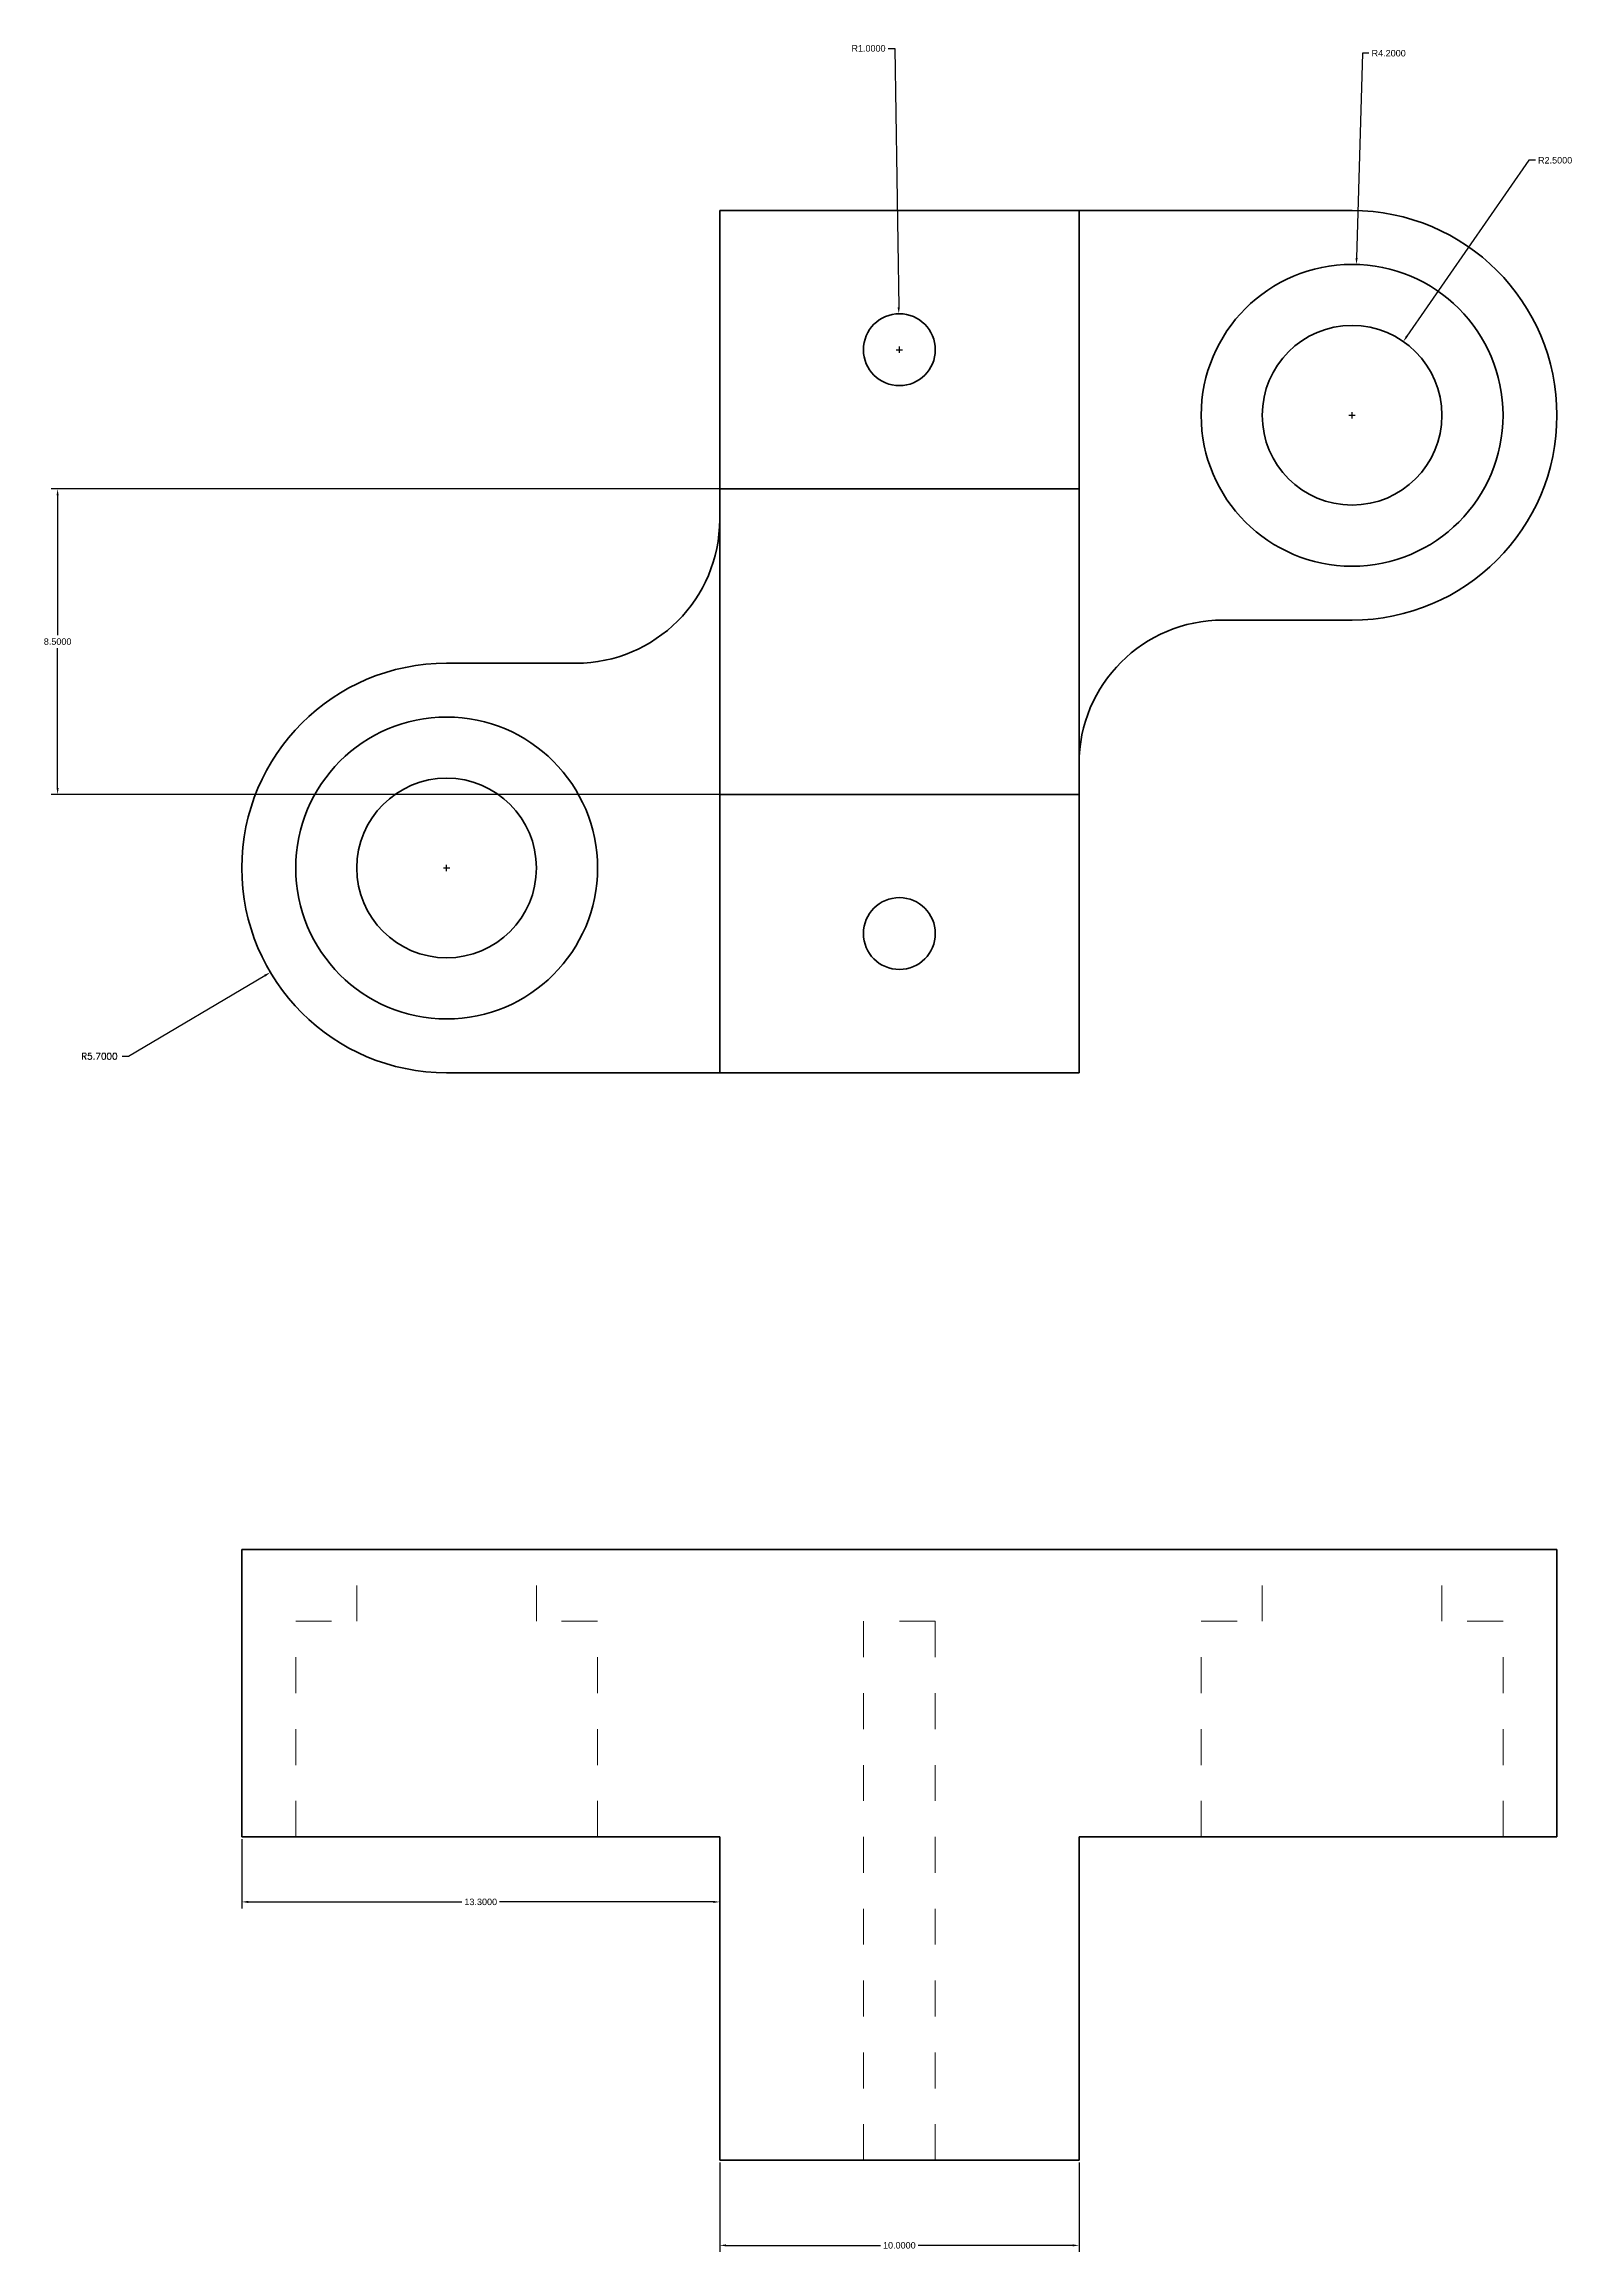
# Model space of a CAD drawing. Header units: millimetres. Extents: x 1230.1 to 1306.8, y 4980.6 to 5042.1.
# Drawn here: x 1230.1 to 1272.7, y 4980.6 to 5042.1 of the extents above; entities that cross this region are included whole.
import ezdxf

# ---------------------------------------------------------------- set-up
doc = ezdxf.new("R2010")
doc.units = ezdxf.units.MM
doc.linetypes.add('JIS_02_1.0', pattern=[2, 1, -1])
for name, color, linetype, lineweight in [('Capa1', 240, 'Continuous', 35), ('COTAS', 4, 'Continuous', 18), ('OCULTAS', 94, 'JIS_02_1.0', 9)]:
    doc.layers.add(name, color=color, linetype=linetype, lineweight=lineweight)
doc.styles.get("Standard").update_dxf_attribs({"font": 'arial.ttf'})
doc.dimstyles.get("Standard").update_dxf_attribs({"dimtxt": 0.18, "dimasz": 0.18, "dimexe": 0.18, "dimexo": 0.0625, "dimgap": 0.09, "dimtad": 0, "dimtih": 1, "dimtoh": 1, "dimdec": 4, "dimzin": 0, "dimdsep": 46, "dimtxsty": 'Standard', "dimcen": 0.09, "dimadec": 0, "dimazin": 0, "dimtfac": 1, "dimtdec": 4, "dimtofl": 0, "dimtmove": 0, "dimatfit": 3, "dimfxl": 1, "dimtolj": 1, "dimtzin": 0, "dimarcsym": 0})

# ---------------------------------------------------------------- blocks, each defined once
blk = doc.blocks.new('*D4')
at = {"layer": 'COTAS', "color": 0, "lineweight": -2, "transparency": 16777216}
for p, q in [((1248.943, 4983.094), (1248.943, 4980.607)), ((1258.943, 4983.094), (1258.943, 4980.607)), ((1249.123, 4980.787), (1253.419, 4980.787)), ((1258.763, 4980.787), (1254.468, 4980.787))]:
    blk.add_line(p, q, dxfattribs=at)
at = {"layer": 'COTAS', "color": 0, "transparency": 16777216}
for points in [[(1249.123, 4980.817), (1249.123, 4980.757), (1248.943, 4980.787)], [(1258.763, 4980.817), (1258.763, 4980.757), (1258.943, 4980.787)]]:
    blk.add_solid(points, dxfattribs=at)
at = {"layer": 'Defpoints', "color": 0, "transparency": 16777216}
for p in [(1248.943, 4983.157), (1258.943, 4983.157), (1258.943, 4980.787)]:
    blk.add_point(p, dxfattribs=at)
at = {"layer": 'COTAS', "color": 0, "transparency": 16777216, "insert": (1253.943, 4980.787), "char_height": 0.18, "attachment_point": 5}
blk.add_mtext('\\A1;10.0000', dxfattribs=at)
blk = doc.blocks.new('*D6')
at = {"layer": 'COTAS', "color": 0, "lineweight": -2, "transparency": 16777216}
for p, q in [((1235.643, 4992.094), (1235.643, 4990.166)), ((1248.943, 4992.094), (1248.943, 4990.166)), ((1235.823, 4990.346), (1241.769, 4990.346)), ((1248.763, 4990.346), (1242.818, 4990.346))]:
    blk.add_line(p, q, dxfattribs=at)
at = {"layer": 'COTAS', "color": 0, "transparency": 16777216}
for points in [[(1235.823, 4990.376), (1235.823, 4990.316), (1235.643, 4990.346)], [(1248.763, 4990.376), (1248.763, 4990.316), (1248.943, 4990.346)]]:
    blk.add_solid(points, dxfattribs=at)
at = {"layer": 'Defpoints', "color": 0, "transparency": 16777216}
for p in [(1235.643, 4992.157), (1248.943, 4992.157), (1248.943, 4990.346)]:
    blk.add_point(p, dxfattribs=at)
at = {"layer": 'COTAS', "color": 0, "transparency": 16777216, "insert": (1242.293, 4990.346), "char_height": 0.18, "attachment_point": 5}
blk.add_mtext('\\A1;13.3000', dxfattribs=at)
blk = doc.blocks.new('*D12')
at = {"layer": 'COTAS', "color": 0, "lineweight": -2, "transparency": 16777216}
for p, q in [((1253.635, 5041.936), (1253.815, 5041.936)), ((1253.815, 5041.936), (1253.925, 5034.729)), ((1253.853, 5033.549), (1254.033, 5033.549)), ((1253.943, 5033.459), (1253.943, 5033.639))]:
    blk.add_line(p, q, dxfattribs=at)
at = {"layer": 'COTAS', "color": 0, "transparency": 16777216}
blk.add_solid([(1253.955, 5034.729), (1253.895, 5034.728), (1253.928, 5034.549)], dxfattribs=at)
at = {"layer": 'Defpoints', "color": 0, "transparency": 16777216}
for p in [(1253.928, 5034.549), (1253.943, 5033.549)]:
    blk.add_point(p, dxfattribs=at)
at = {"layer": 'COTAS', "color": 0, "transparency": 16777216, "insert": (1253.085, 5041.936), "char_height": 0.18, "width": 0.94048, "attachment_point": 5}
blk.add_mtext('\\A1;R1.0000', dxfattribs=at)
blk = doc.blocks.new('*D13')
at = {"layer": 'COTAS', "color": 0, "lineweight": -2, "transparency": 16777216}
for p, q in [((1271.464, 5038.821), (1268.07, 5033.926)), ((1271.644, 5038.821), (1271.464, 5038.821)), ((1266.453, 5031.724), (1266.633, 5031.724)), ((1266.543, 5031.634), (1266.543, 5031.814))]:
    blk.add_line(p, q, dxfattribs=at)
at = {"layer": 'COTAS', "color": 0, "transparency": 16777216}
blk.add_solid([(1268.046, 5033.943), (1268.095, 5033.909), (1267.968, 5033.778)], dxfattribs=at)
at = {"layer": 'Defpoints', "color": 0, "transparency": 16777216}
for p in [(1267.968, 5033.778), (1266.543, 5031.724)]:
    blk.add_point(p, dxfattribs=at)
at = {"layer": 'COTAS', "color": 0, "transparency": 16777216, "insert": (1272.194, 5038.821), "char_height": 0.18, "attachment_point": 5}
blk.add_mtext('\\A1;R2.5000', dxfattribs=at)
blk = doc.blocks.new('*D14')
at = {"layer": 'COTAS', "color": 0, "lineweight": -2, "transparency": 16777216}
for p, q in [((1266.831, 5041.801), (1266.669, 5036.102)), ((1267.011, 5041.801), (1266.831, 5041.801)), ((1266.453, 5031.724), (1266.633, 5031.724)), ((1266.543, 5031.634), (1266.543, 5031.814))]:
    blk.add_line(p, q, dxfattribs=at)
at = {"layer": 'COTAS', "color": 0, "transparency": 16777216}
blk.add_solid([(1266.639, 5036.103), (1266.699, 5036.101), (1266.663, 5035.922)], dxfattribs=at)
at = {"layer": 'Defpoints', "color": 0, "transparency": 16777216}
for p in [(1266.663, 5035.922), (1266.543, 5031.724)]:
    blk.add_point(p, dxfattribs=at)
at = {"layer": 'COTAS', "color": 0, "transparency": 16777216, "insert": (1267.561, 5041.801), "char_height": 0.18, "attachment_point": 5}
blk.add_mtext('\\A1;R4.2000', dxfattribs=at)
blk = doc.blocks.new('*D15')
at = {"layer": 'COTAS', "color": 0, "lineweight": -2, "transparency": 16777216}
for p, q in [((1241.253, 5019.124), (1241.433, 5019.124)), ((1241.343, 5019.034), (1241.343, 5019.214)), ((1232.494, 5013.884), (1236.284, 5016.128)), ((1232.314, 5013.884), (1232.494, 5013.884))]:
    blk.add_line(p, q, dxfattribs=at)
at = {"layer": 'COTAS', "color": 0, "transparency": 16777216}
blk.add_solid([(1236.269, 5016.154), (1236.299, 5016.102), (1236.439, 5016.219)], dxfattribs=at)
at = {"layer": 'Defpoints', "color": 0, "transparency": 16777216}
for p in [(1241.343, 5019.124), (1236.439, 5016.219)]:
    blk.add_point(p, dxfattribs=at)
at = {"layer": 'COTAS', "color": 0, "transparency": 16777216, "insert": (1231.68, 5013.884), "char_height": 0.18, "attachment_point": 5}
blk.add_mtext('\\A1;{\\Fcomplex|c0;R5.7000}', dxfattribs=at)
blk = doc.blocks.new('*D17')
at = {"layer": 'COTAS', "color": 0, "lineweight": -2, "transparency": 16777216}
for p, q in [((1253.881, 5029.674), (1230.337, 5029.674)), ((1230.517, 5029.494), (1230.517, 5025.606)), ((1230.517, 5021.354), (1230.517, 5025.242)), ((1253.881, 5021.174), (1230.337, 5021.174))]:
    blk.add_line(p, q, dxfattribs=at)
at = {"layer": 'COTAS', "color": 0, "transparency": 16777216}
for points in [[(1230.487, 5029.494), (1230.547, 5029.494), (1230.517, 5029.674)], [(1230.487, 5021.354), (1230.547, 5021.354), (1230.517, 5021.174)]]:
    blk.add_solid(points, dxfattribs=at)
at = {"layer": 'Defpoints', "color": 0, "transparency": 16777216}
for p in [(1253.943, 5029.674), (1230.517, 5021.174), (1253.943, 5021.174)]:
    blk.add_point(p, dxfattribs=at)
at = {"layer": 'COTAS', "color": 0, "transparency": 16777216, "insert": (1230.517, 5025.424), "char_height": 0.18, "attachment_point": 5}
blk.add_mtext('\\A1;8.5000', dxfattribs=at)

msp = doc.modelspace()

# ---------------------------------------------------------------- linework, layer by layer
at = {"layer": 'Capa1'}
for p, q in [((1258.94335, 5037.42393), (1248.94335, 5037.42393)), ((1248.94335, 5037.42393), (1248.94335, 5013.42393)), ((1258.94335, 5013.42393), (1258.94335, 5037.42393)), ((1258.94335, 5037.42393), (1266.54335, 5037.42393)), ((1258.94335, 5029.67393), (1258.94335, 5033.54893)), ((1258.94335, 5029.67393), (1248.94335, 5029.67393)), ((1258.94335, 5021.17393), (1258.94335, 5029.67393)), ((1262.94335, 5026.02393), (1266.54335, 5026.02393)), ((1244.94335, 5024.82393), (1241.34335, 5024.82393)), ((1258.94335, 5021.17393), (1258.94335, 5022.02393)), ((1248.94335, 5013.42393), (1248.94335, 5021.17393)), ((1248.94335, 5021.17393), (1258.94335, 5021.17393)), ((1248.94335, 5013.42393), (1241.34335, 5013.42393)), ((1248.94335, 5013.42393), (1258.94335, 5013.42393)), ((1272.24335, 5000.15682), (1235.64335, 5000.15682)), ((1235.64335, 5000.15682), (1235.64335, 4992.15682)), ((1272.24335, 5000.15682), (1272.24335, 4992.15682)), ((1248.94335, 4992.15682), (1235.64335, 4992.15682)), ((1248.94335, 4983.15682), (1248.94335, 4992.15682)), ((1272.24335, 4992.15682), (1258.94335, 4992.15682)), ((1258.94335, 4992.15682), (1258.94335, 4983.15682)), ((1258.94335, 4983.15682), (1248.94335, 4983.15682))]:
    msp.add_line(p, q, dxfattribs=at)
for centre, radius in [((1266.54335, 5031.72393), 4.2), ((1253.94335, 5033.54893), 1), ((1266.54335, 5031.72393), 2.5), ((1241.34335, 5019.12393), 4.2), ((1241.34335, 5019.12393), 2.5), ((1253.94335, 5017.29893), 1)]:
    msp.add_circle(centre, radius, dxfattribs=at)
for centre, radius, start, end in [((1266.54335, 5031.72393), 5.7, 270, 90), ((1244.94335, 5028.82393), 4, 270, 0), ((1262.94335, 5022.02393), 4, 90, 180), ((1241.34335, 5019.12393), 5.7, 90, 270)]:
    msp.add_arc(centre, radius, start, end, dxfattribs=at)
at = {"layer": 'OCULTAS'}
for p, q in [((1238.84335, 4998.15682), (1238.84335, 5000.15682)), ((1243.84335, 4998.15682), (1243.84335, 5000.15682)), ((1264.04335, 4998.15682), (1264.04335, 5000.15682)), ((1269.04335, 4998.15682), (1269.04335, 5000.15682)), ((1237.14335, 4992.15682), (1237.14335, 4998.15682)), ((1237.14335, 4998.15682), (1238.84335, 4998.15682)), ((1245.54335, 4998.15682), (1243.84335, 4998.15682)), ((1245.54335, 4992.15682), (1245.54335, 4998.15682)), ((1254.94335, 4998.15682), (1252.94335, 4998.15682)), ((1252.94335, 4998.15682), (1252.94335, 4983.15682)), ((1254.94335, 4983.15682), (1254.94335, 4998.15682)), ((1262.34335, 4992.15682), (1262.34335, 4998.15682)), ((1262.34335, 4998.15682), (1264.04335, 4998.15682)), ((1270.74335, 4998.15682), (1269.04335, 4998.15682)), ((1270.74335, 4992.15682), (1270.74335, 4998.15682)), ((1248.94335, 4983.15682), (1248.94335, 4983.15682))]:
    msp.add_line(p, q, dxfattribs=at)

# ---------------------------------------------------------------- dimensions: what is measured, and where the dimension line sits
at = {"layer": 'COTAS'}
for center, mpoint, picture, middle in [((1253.94335, 5033.54893), (1253.92803, 5034.54881), '*D12', (1253.08539, 5041.93605)), ((1266.54335, 5031.72393), (1266.66339, 5035.92222), '*D14', (1267.56092, 5041.80063)), ((1266.54335, 5031.72393), (1267.96778, 5033.77844), '*D13', (1272.19357, 5038.82132))]:
    dim = msp.add_radius_dim(center=center, mpoint=mpoint, dimstyle='Standard', dxfattribs=at)
    dim.commit()
    dim.dimension.update_dxf_attribs({"geometry": picture, "text_midpoint": middle, "dimtype": 164})
dim = msp.add_aligned_dim(p1=(1253.94335, 5029.67393), p2=(1253.94335, 5021.17393), distance=-23.42589, dimstyle='Standard', dxfattribs=at)
dim.commit()
dim.dimension.update_dxf_attribs({"geometry": '*D17', "text_midpoint": (1230.51746, 5025.42393)})
dim = msp.add_radius_dim(center=(1241.34335, 5019.12393), mpoint=(1236.43884, 5016.21949), text='{\\Fcomplex|c0;<>}', dimstyle='Standard', dxfattribs=at)
dim.commit()
dim.dimension.update_dxf_attribs({"geometry": '*D15', "text_midpoint": (1231.68004, 5013.88355), "dimtype": 164})
dim = msp.add_linear_dim(base=(1248.94335, 4990.34643), p1=(1235.64335, 4992.15682), p2=(1248.94335, 4992.15682), angle=0, dimstyle='Standard', dxfattribs=at)
dim.commit()
dim.dimension.update_dxf_attribs({"geometry": '*D6', "text_midpoint": (1242.29335, 4990.34643), "dimtype": 161})
dim = msp.add_linear_dim(base=(1258.94335, 4980.78658), p1=(1248.94335, 4983.15682), p2=(1258.94335, 4983.15682), dimstyle='Standard', dxfattribs=at)
dim.commit()
dim.dimension.update_dxf_attribs({"geometry": '*D4', "text_midpoint": (1253.94335, 4980.78658)})

doc.saveas('drawing.dxf')
